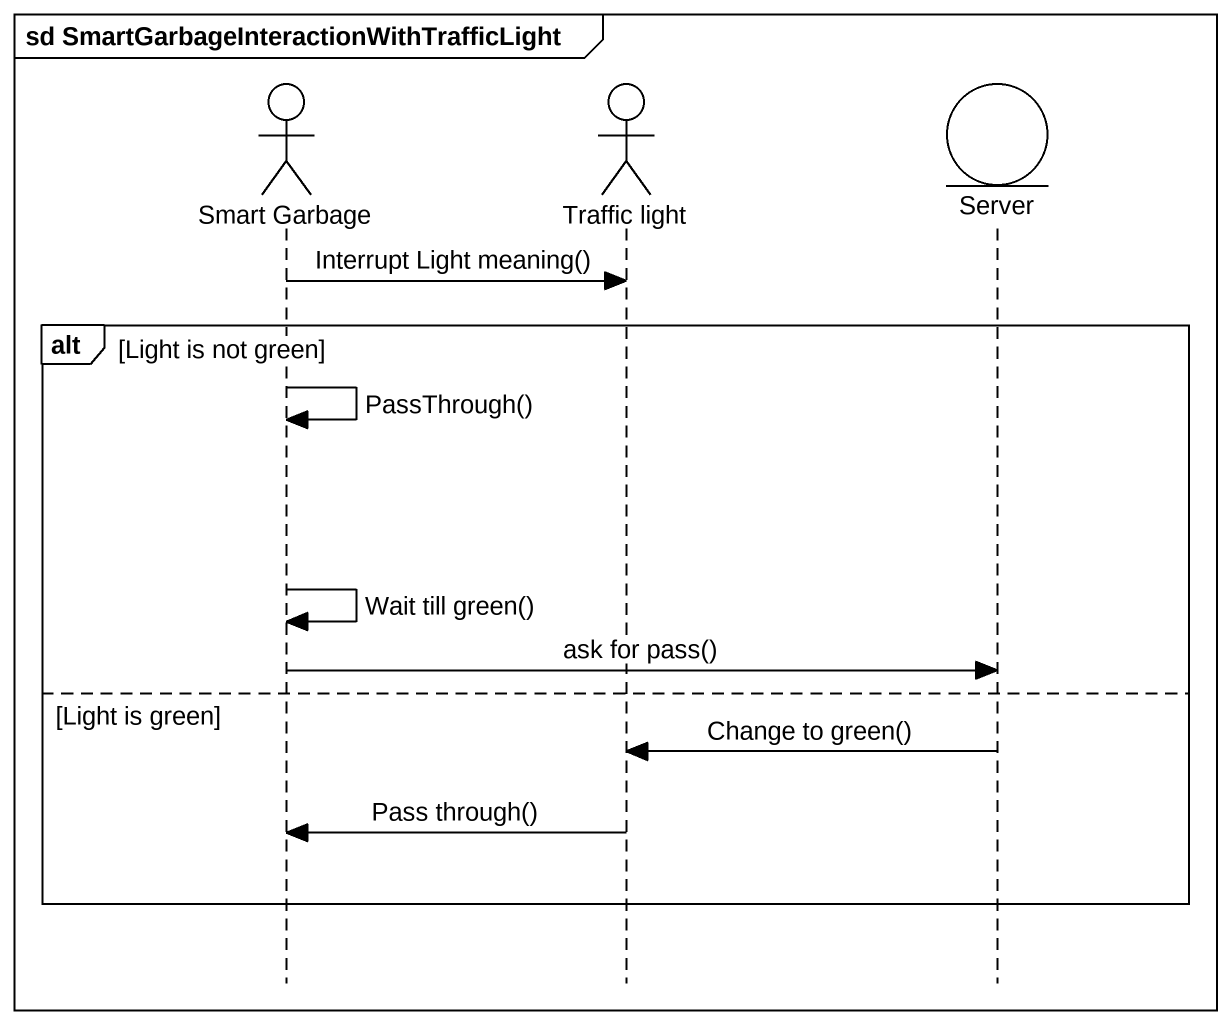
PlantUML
@startuml
mainframe sd SmartGarbageInteractionWithTrafficLight
hide footbox
actor "Smart Garbage" as Smart_Garbage
actor "Traffic light" as Traffic_light
entity Server

Smart_Garbage -> Traffic_light : Interrupt Light meaning()
alt Light is not green
  Smart_Garbage -> Smart_Garbage : PassThrough()
  Smart_Garbage -> Smart_Garbage : Wait till green()
  Smart_Garbage -> Server : ask for pass()
else Light is green
  Server -> Traffic_light : Change to green()
  Traffic_light -> Smart_Garbage : Pass through()
end
@enduml
